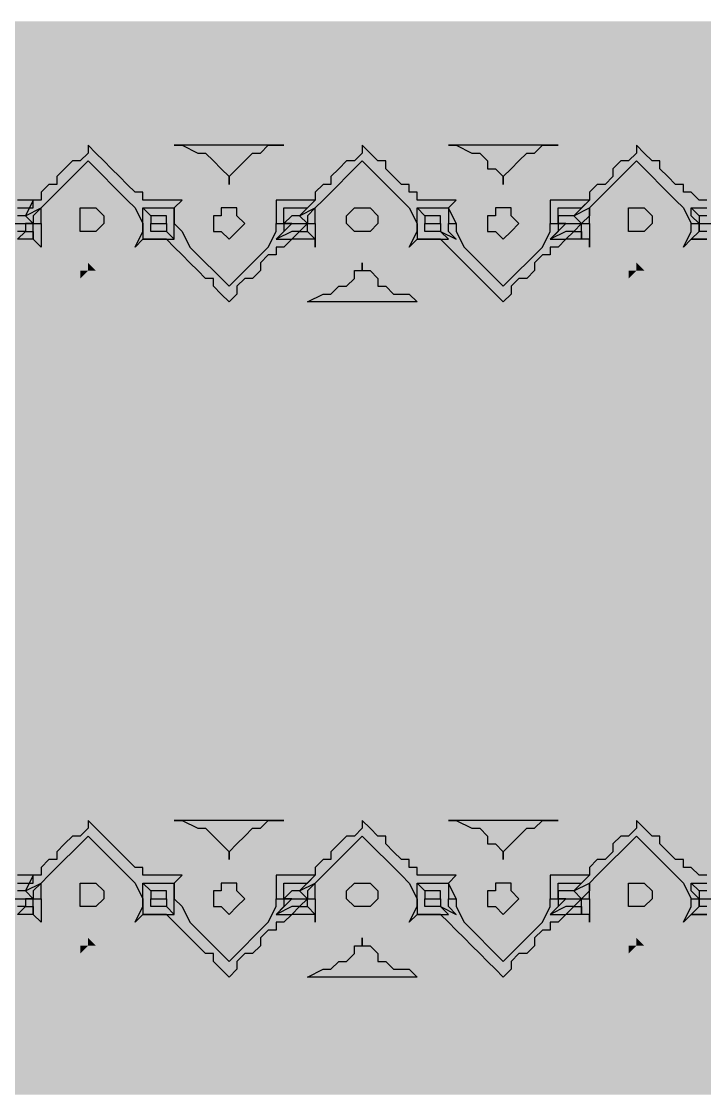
# Model space of a CAD drawing. Extents: x 11 to 612, y 7 to 1092.
# Drawn here: x 460.69 to 479.45, y 568.73 to 598.21 of the extents above; entities that cross this region are included whole.
import ezdxf

# ---------------------------------------------------------------- set-up
doc = ezdxf.new("R2010")
doc.units = 0
doc.header["$MEASUREMENT"] = 0
doc.layers.get('0').update_dxf_attribs({"linetype": 'CONTINUOUS'})
doc.layers.add('FURN', color=144, linetype='CONTINUOUS')

# ---------------------------------------------------------------- blocks, each defined once
blk = doc.blocks.new('CARPET_RECT_OK')
at = {"color": 43, "linetype": 'CONTINUOUS'}
for points in [[(-10.774, 16.472), (-10.774, 16.247), (-10.774, 16.022), (-10.999, 15.797), (-10.549, 16.022), (-10.324, 16.022), (-10.324, 16.247), (-10.324, 16.247), (-10.549, 16.247), (-10.774, 16.022), (-10.774, 16.247), (-10.774, 16.247), (-10.774, 16.247), (-10.774, 16.472)], [(-10.549, 16.472), (-10.549, 16.247), (-10.324, 16.247), (-10.324, 16.247), (-10.324, 16.247), (-10.324, 16.697)], [(8.622, 16.472), (8.622, 16.247), (8.622, 16.022), (8.397, 15.797), (8.847, 16.022), (9.072, 16.022), (9.072, 16.247), (9.072, 16.247), (8.847, 16.247), (8.622, 16.022), (8.622, 16.247), (8.622, 16.247), (8.622, 16.247), (8.622, 16.472)], [(8.847, 16.472), (8.847, 16.247), (9.072, 16.247), (9.072, 16.247), (9.072, 16.247), (9.072, 16.697)], [(-9.649, 16.472), (-9.649, 16.247), (-9.649, 16.247), (-9.423, 16.022), (-9.423, 15.797), (-9.198, 15.797), (-9.198, 15.572), (-8.973, 15.347), (-8.748, 15.122), (-8.523, 15.122), (-8.523, 14.897), (-8.298, 14.672), (-8.073, 14.447), (-8.298, 14.447), (-8.523, 14.222), (-8.523, 13.997), (-8.748, 13.772), (-8.973, 13.772), (-9.198, 13.547), (-9.198, 13.322), (-9.423, 13.097), (-9.649, 13.097), (-9.649, 12.872), (-9.649, 12.647), (-9.649, 12.647), (-9.649, 12.421), (-9.649, 12.196), (-9.649, 11.971), (-9.649, 11.971), (-9.874, 11.971), (-10.324, 11.971), (-10.324, 12.196), (-10.324, 12.196), (-10.099, 12.196), (-9.874, 12.196), (-9.874, 12.196), (-9.874, 12.196), (-9.874, 12.421), (-9.874, 12.421), (-9.874, 12.647), (-9.874, 12.872), (-9.874, 12.872), (-9.649, 13.097), (-10.099, 12.647), (-10.099, 12.647), (-10.099, 12.421), (-10.099, 12.421), (-10.099, 12.421), (-10.099, 12.196), (-10.324, 12.196), (-10.324, 12.196), (-10.324, 12.872), (-10.324, 12.872), (-10.099, 12.647), (-9.874, 13.097), (-10.099, 13.097), (-10.324, 12.872), (-10.324, 13.097), (-10.324, 13.097), (-9.874, 13.097), (-9.649, 13.322), (-8.523, 14.447), (-9.649, 15.572), (-9.874, 15.797), (-10.324, 16.022), (-10.324, 16.022), (-10.324, 16.247), (-10.099, 16.022), (-9.874, 16.022), (-10.099, 16.247), (-10.324, 16.247), (-10.324, 16.247), (-10.324, 16.697)], [(-10.099, 16.472), (-10.099, 16.247), (-9.874, 16.022), (-9.874, 16.247), (-9.874, 16.247), (-9.874, 16.472)], [(9.747, 16.472), (9.747, 16.247), (9.747, 16.247), (9.972, 16.022), (9.972, 15.797), (10.197, 15.797), (10.197, 15.572), (10.422, 15.347), (10.647, 15.122), (10.872, 15.122), (10.872, 14.897), (11.098, 14.672), (11.323, 14.447), (11.098, 14.447), (10.872, 14.222), (10.872, 13.997), (10.647, 13.772), (10.422, 13.772), (10.197, 13.547), (10.197, 13.322), (9.972, 13.097), (9.747, 13.097), (9.747, 12.872), (9.747, 12.647), (9.747, 12.647), (9.747, 12.421), (9.747, 12.196), (9.747, 11.971), (9.747, 11.971), (9.522, 11.971), (9.072, 11.971), (9.072, 12.196), (9.072, 12.196), (9.297, 12.196), (9.522, 12.196), (9.522, 12.196), (9.522, 12.196), (9.522, 12.421), (9.522, 12.421), (9.522, 12.647), (9.522, 12.872), (9.522, 12.872), (9.747, 13.097), (9.297, 12.647), (9.297, 12.647), (9.297, 12.421), (9.297, 12.421), (9.297, 12.421), (9.297, 12.196), (9.072, 12.196), (9.072, 12.196), (9.072, 12.872), (9.072, 12.872), (9.297, 12.647), (9.522, 13.097), (9.297, 13.097), (9.072, 12.872), (9.072, 13.097), (9.072, 13.097), (9.522, 13.097), (9.747, 13.322), (10.872, 14.447), (9.747, 15.572), (9.522, 15.797), (9.072, 16.022), (9.072, 16.022), (9.072, 16.247), (9.297, 16.022), (9.522, 16.022), (9.297, 16.247), (9.072, 16.247), (9.072, 16.247), (9.072, 16.697)], [(9.297, 16.472), (9.297, 16.247), (9.522, 16.022), (9.522, 16.247), (9.522, 16.247), (9.522, 16.472)], [(-9.874, -3.332), (-9.874, -3.107), (-9.874, -3.107), (-9.874, -2.882), (-9.649, -2.882), (-10.099, -3.107), (-10.099, -3.107), (-10.099, -3.332)], [(-10.324, -3.557), (-10.324, -2.882), (-10.324, -2.882), (-10.099, -3.107), (-9.874, -2.656), (-10.099, -2.882), (-10.324, -2.882), (-10.324, -2.656), (-10.324, -2.656), (-9.874, -2.656), (-9.649, -2.431), (-8.523, -1.306), (-9.649, -0.181), (-9.874, 0.044), (-10.324, 0.269), (-10.324, 0.269), (-10.324, 0.269), (-10.099, 0.269), (-9.874, 0.269), (-10.099, 0.494), (-10.324, 0.494), (-10.324, 0.494), (-10.324, 0.944), (-10.324, 0.944), (-10.099, 0.944), (-10.099, 0.944), (-10.099, 0.719), (-10.099, 0.719), (-10.099, 0.719), (-10.099, 0.494), (-9.874, 0.269), (-9.874, 0.494), (-9.874, 0.494), (-9.874, 0.719), (-9.874, 0.719), (-9.874, 0.944), (-9.874, 0.944), (-9.874, 1.169), (-9.874, 1.169), (-10.099, 1.169), (-10.324, 1.169), (-10.324, 1.169), (-10.324, 1.169), (-9.874, 1.169), (-9.649, 1.394), (-9.649, 1.169), (-9.649, 0.944), (-9.649, 0.944), (-9.649, 0.719), (-9.649, 0.494), (-9.649, 0.269), (-9.423, 0.269), (-9.423, 0.044), (-9.198, -0.181), (-9.198, -0.181), (-8.973, -0.406), (-8.748, -0.631), (-8.523, -0.856), (-8.523, -0.856), (-8.298, -1.081), (-8.073, -1.306), (-8.298, -1.306), (-8.523, -1.531), (-8.523, -1.756), (-8.748, -1.981), (-8.973, -2.206), (-9.198, -2.206), (-9.198, -2.431), (-9.423, -2.656), (-9.649, -2.656), (-9.649, -2.882), (-9.649, -3.107), (-9.649, -3.107), (-9.649, -3.332)], [(9.522, -3.332), (9.522, -3.107), (9.522, -3.107), (9.522, -2.882), (9.747, -2.882), (9.297, -3.107), (9.297, -3.107), (9.297, -3.332)], [(9.072, -3.557), (9.072, -2.882), (9.072, -2.882), (9.297, -3.107), (9.522, -2.656), (9.297, -2.882), (9.072, -2.882), (9.072, -2.656), (9.072, -2.656), (9.522, -2.656), (9.747, -2.431), (10.872, -1.306), (9.747, -0.181), (9.522, 0.044), (9.072, 0.269), (9.072, 0.269), (9.072, 0.269), (9.297, 0.269), (9.522, 0.269), (9.297, 0.494), (9.072, 0.494), (9.072, 0.494), (9.072, 0.944), (9.072, 0.944), (9.297, 0.944), (9.297, 0.944), (9.297, 0.719), (9.297, 0.719), (9.297, 0.719), (9.297, 0.494), (9.522, 0.269), (9.522, 0.494), (9.522, 0.494), (9.522, 0.719), (9.522, 0.719), (9.522, 0.944), (9.522, 0.944), (9.522, 1.169), (9.522, 1.169), (9.297, 1.169), (9.072, 1.169), (9.072, 1.169), (9.072, 1.169), (9.522, 1.169), (9.747, 1.394), (9.747, 1.169), (9.747, 0.944), (9.747, 0.944), (9.747, 0.719), (9.747, 0.494), (9.747, 0.269), (9.972, 0.269), (9.972, 0.044), (10.197, -0.181), (10.197, -0.181), (10.422, -0.406), (10.647, -0.631), (10.872, -0.856), (10.872, -0.856), (11.098, -1.081), (11.323, -1.306), (11.098, -1.306), (10.872, -1.531), (10.872, -1.756), (10.647, -1.981), (10.422, -2.206), (10.197, -2.206), (10.197, -2.431), (9.972, -2.656), (9.747, -2.656), (9.747, -2.882), (9.747, -3.107), (9.747, -3.107), (9.747, -3.332)], [(-10.324, -3.557), (-10.324, -2.882), (-10.324, -2.882), (-10.324, -3.107), (-10.549, -3.107), (-10.549, -3.107), (-10.549, -3.107), (-10.549, -3.332)], [(-10.774, -3.332), (-10.549, -3.107), (-10.549, -3.107), (-10.549, -2.882), (-10.549, -2.882), (-10.774, -2.882), (-10.549, -2.882), (-10.324, -2.882), (-10.324, -2.882), (-10.324, -2.656), (-10.549, -2.656), (-10.999, -2.656), (-10.774, -2.882), (-10.774, -2.882), (-10.774, -3.107), (-10.774, -3.332)], [(9.072, -3.557), (9.072, -2.882), (9.072, -2.882), (9.072, -3.107), (8.847, -3.107), (8.847, -3.107), (8.847, -3.107), (8.847, -3.332)], [(8.622, -3.332), (8.847, -3.107), (8.847, -3.107), (8.847, -2.882), (8.847, -2.882), (8.622, -2.882), (8.847, -2.882), (9.072, -2.882), (9.072, -2.882), (9.072, -2.656), (8.847, -2.656), (8.397, -2.656), (8.622, -2.882), (8.622, -2.882), (8.622, -3.107), (8.622, -3.332)]]:
    blk.add_lwpolyline(points, dxfattribs=at)
for points in [[(-10.324, 14.222), (-10.099, 14.222), (-9.874, 14.222), (-9.874, 14.222), (-9.874, 14.447), (-9.874, 14.672), (-9.874, 14.672), (-10.099, 14.897), (-10.324, 14.897), (-10.324, 14.897), (-10.549, 14.672), (-10.549, 14.672), (-10.549, 14.447), (-10.549, 14.222), (-10.549, 14.222), (-10.324, 14.222)], [(9.072, 14.222), (9.297, 14.222), (9.522, 14.222), (9.522, 14.222), (9.522, 14.447), (9.522, 14.672), (9.522, 14.672), (9.297, 14.897), (9.072, 14.897), (9.072, 14.897), (8.847, 14.672), (8.847, 14.672), (8.847, 14.447), (8.847, 14.222), (8.847, 14.222), (9.072, 14.222)], [(-10.324, 13.097), (-10.549, 13.097), (-10.999, 13.097), (-10.774, 13.097), (-10.774, 12.872), (-10.774, 12.647), (-10.774, 12.421), (-10.774, 12.421), (-10.999, 12.196), (-10.999, 11.971), (-11.224, 11.971), (-11.224, 11.746), (-11.449, 11.521), (-11.674, 11.521), (-11.899, 11.296), (-11.899, 11.071), (-12.124, 10.846), (-12.349, 10.846), (-12.574, 10.621), (-12.349, 10.396), (-12.124, 10.171), (-11.899, 9.946), (-11.899, 9.946), (-11.674, 9.721), (-11.449, 9.496), (-11.224, 9.271), (-11.224, 9.271), (-10.999, 9.046), (-10.999, 9.046), (-10.774, 8.821), (-10.774, 8.596), (-10.774, 8.596), (-10.774, 8.371), (-10.774, 8.146), (-10.999, 7.921), (-10.549, 8.146), (-10.324, 8.146), (-10.324, 8.146), (-10.324, 8.146), (-10.549, 8.146), (-10.774, 8.146), (-10.774, 8.146), (-10.774, 8.371), (-10.774, 8.371), (-10.774, 8.596), (-10.774, 8.596), (-10.774, 8.821), (-10.774, 8.821), (-10.774, 9.046), (-10.549, 8.821), (-10.549, 8.596), (-10.549, 8.596), (-10.549, 8.596), (-10.549, 8.371), (-10.324, 8.371), (-10.324, 8.371), (-10.324, 8.371), (-10.324, 8.821), (-10.324, 8.821), (-10.549, 8.821), (-10.774, 9.271), (-10.549, 9.046), (-10.324, 9.046), (-10.324, 9.271), (-10.324, 9.271), (-10.549, 9.271), (-10.999, 9.496), (-12.124, 10.621), (-10.999, 11.746), (-10.549, 11.971), (-10.324, 11.971), (-10.324, 11.971), (-10.324, 12.196), (-10.549, 12.196), (-10.774, 11.971), (-10.324, 12.421), (-10.324, 12.196), (-10.324, 12.196), (-10.324, 12.872), (-10.324, 12.872), (-10.324, 12.872), (-10.549, 12.647), (-10.549, 12.647), (-10.549, 12.647), (-10.549, 12.421), (-10.549, 12.421), (-10.774, 11.971), (-10.774, 12.196), (-10.774, 12.421), (-10.774, 12.421), (-10.549, 12.647), (-10.549, 12.647), (-10.549, 12.872), (-10.549, 12.872), (-10.774, 12.872), (-10.549, 12.872), (-10.324, 12.872), (-10.324, 12.872)], [(9.072, 13.097), (8.847, 13.097), (8.397, 13.097), (8.622, 13.097), (8.622, 12.872), (8.622, 12.647), (8.622, 12.421), (8.622, 12.421), (8.397, 12.196), (8.397, 11.971), (8.172, 11.971), (8.172, 11.746), (7.947, 11.521), (7.722, 11.521), (7.497, 11.296), (7.497, 11.071), (7.272, 10.846), (7.047, 10.846), (6.822, 10.621), (7.047, 10.396), (7.272, 10.171), (7.497, 9.946), (7.497, 9.946), (7.722, 9.721), (7.947, 9.496), (8.172, 9.271), (8.172, 9.271), (8.397, 9.046), (8.397, 9.046), (8.622, 8.821), (8.622, 8.596), (8.622, 8.596), (8.622, 8.371), (8.622, 8.146), (8.397, 7.921), (8.847, 8.146), (9.072, 8.146), (9.072, 8.146), (9.072, 8.146), (8.847, 8.146), (8.622, 8.146), (8.622, 8.146), (8.622, 8.371), (8.622, 8.371), (8.622, 8.596), (8.622, 8.596), (8.622, 8.821), (8.622, 8.821), (8.622, 9.046), (8.847, 8.821), (8.847, 8.596), (8.847, 8.596), (8.847, 8.596), (8.847, 8.371), (9.072, 8.371), (9.072, 8.371), (9.072, 8.371), (9.072, 8.821), (9.072, 8.821), (8.847, 8.821), (8.622, 9.271), (8.847, 9.046), (9.072, 9.046), (9.072, 9.271), (9.072, 9.271), (8.847, 9.271), (8.397, 9.496), (7.272, 10.621), (8.397, 11.746), (8.847, 11.971), (9.072, 11.971), (9.072, 11.971), (9.072, 12.196), (8.847, 12.196), (8.622, 11.971), (9.072, 12.421), (9.072, 12.196), (9.072, 12.196), (9.072, 12.872), (9.072, 12.872), (9.072, 12.872), (8.847, 12.647), (8.847, 12.647), (8.847, 12.647), (8.847, 12.421), (8.847, 12.421), (8.622, 11.971), (8.622, 12.196), (8.622, 12.421), (8.622, 12.421), (8.847, 12.647), (8.847, 12.647), (8.847, 12.872), (8.847, 12.872), (8.622, 12.872), (8.847, 12.872), (9.072, 12.872), (9.072, 12.872)], [(-8.073, 9.046), (-8.073, 9.271), (-8.298, 9.721), (-8.298, 9.946), (-8.523, 10.171), (-8.748, 10.171), (-8.748, 10.396), (-8.973, 10.621), (-9.198, 10.621), (-8.973, 10.621), (-8.748, 10.846), (-8.748, 10.846), (-8.523, 11.071), (-8.298, 11.296), (-8.298, 11.521), (-8.073, 11.746), (-8.073, 12.196)], [(11.323, 9.046), (11.323, 9.271), (11.098, 9.721), (11.098, 9.946), (10.872, 10.171), (10.647, 10.171), (10.647, 10.396), (10.422, 10.621), (10.197, 10.621), (10.422, 10.621), (10.647, 10.846), (10.647, 10.846), (10.872, 11.071), (11.098, 11.296), (11.098, 11.521), (11.323, 11.746), (11.323, 12.196)], [(-10.324, 10.171), (-10.549, 10.171), (-10.549, 10.396), (-10.549, 10.396), (-10.774, 10.621), (-10.549, 10.846), (-10.549, 10.846), (-10.549, 10.846), (-10.324, 11.071), (-10.099, 10.846), (-10.099, 10.846), (-9.874, 10.846), (-9.874, 10.621), (-9.874, 10.396), (-10.099, 10.396), (-10.099, 10.171)], [(9.072, 10.171), (8.847, 10.171), (8.847, 10.396), (8.847, 10.396), (8.622, 10.621), (8.847, 10.846), (8.847, 10.846), (8.847, 10.846), (9.072, 11.071), (9.297, 10.846), (9.297, 10.846), (9.522, 10.846), (9.522, 10.621), (9.522, 10.396), (9.297, 10.396), (9.297, 10.171)], [(-10.324, 9.271), (-9.874, 9.046), (-9.649, 9.271), (-9.649, 9.046), (-9.649, 8.821), (-9.649, 8.821), (-9.649, 8.596), (-9.649, 8.371), (-9.649, 8.146), (-9.423, 8.146), (-9.423, 7.921), (-9.198, 7.921), (-9.198, 7.696), (-8.973, 7.47), (-8.748, 7.245), (-8.523, 7.245), (-8.523, 7.02), (-8.298, 6.795), (-8.073, 6.57), (-8.298, 6.57), (-8.523, 6.345), (-8.523, 6.12), (-8.748, 5.895), (-8.973, 5.67), (-9.198, 5.67), (-9.198, 5.445), (-9.423, 5.22), (-9.649, 5.22), (-9.649, 4.995), (-9.649, 4.77), (-9.649, 4.77), (-9.649, 4.545), (-9.649, 4.32), (-9.649, 4.32), (-9.649, 4.095), (-9.874, 4.095), (-10.324, 4.095), (-10.324, 4.32), (-10.324, 4.32), (-10.099, 4.32), (-9.874, 4.32), (-9.874, 4.32), (-9.874, 4.545), (-9.874, 4.545), (-9.874, 4.545), (-9.874, 4.77), (-9.874, 4.77), (-9.874, 4.995), (-9.649, 5.22), (-10.099, 4.77), (-10.099, 4.77), (-10.099, 4.545), (-10.099, 4.545), (-10.099, 4.545), (-10.099, 4.545), (-10.324, 4.32), (-10.324, 4.32), (-10.324, 4.995), (-10.324, 4.995), (-10.099, 4.77), (-9.874, 5.22), (-10.099, 4.995), (-10.324, 4.995), (-10.324, 5.22), (-10.324, 5.22), (-9.874, 5.22), (-9.649, 5.445), (-8.523, 6.57), (-9.649, 7.696), (-9.874, 7.921), (-10.324, 8.146), (-10.324, 8.146), (-10.324, 8.146), (-10.099, 8.146), (-9.874, 8.146), (-10.099, 8.371), (-10.324, 8.371), (-10.324, 8.371), (-10.324, 8.821), (-10.324, 8.821), (-10.099, 8.821), (-10.099, 8.821), (-10.099, 8.596), (-10.099, 8.596), (-10.099, 8.596), (-10.099, 8.371), (-9.874, 8.146), (-9.874, 8.371), (-9.874, 8.371), (-9.874, 8.596), (-9.874, 8.596), (-9.874, 8.821), (-9.874, 8.821), (-9.874, 9.046), (-9.874, 9.046), (-10.099, 9.046), (-10.324, 9.046), (-10.324, 9.046)], [(9.072, 9.271), (9.522, 9.046), (9.747, 9.271), (9.747, 9.046), (9.747, 8.821), (9.747, 8.821), (9.747, 8.596), (9.747, 8.371), (9.747, 8.146), (9.972, 8.146), (9.972, 7.921), (10.197, 7.921), (10.197, 7.696), (10.422, 7.47), (10.647, 7.245), (10.872, 7.245), (10.872, 7.02), (11.098, 6.795), (11.323, 6.57), (11.098, 6.57), (10.872, 6.345), (10.872, 6.12), (10.647, 5.895), (10.422, 5.67), (10.197, 5.67), (10.197, 5.445), (9.972, 5.22), (9.747, 5.22), (9.747, 4.995), (9.747, 4.77), (9.747, 4.77), (9.747, 4.545), (9.747, 4.32), (9.747, 4.32), (9.747, 4.095), (9.522, 4.095), (9.072, 4.095), (9.072, 4.32), (9.072, 4.32), (9.297, 4.32), (9.522, 4.32), (9.522, 4.32), (9.522, 4.545), (9.522, 4.545), (9.522, 4.545), (9.522, 4.77), (9.522, 4.77), (9.522, 4.995), (9.747, 5.22), (9.297, 4.77), (9.297, 4.77), (9.297, 4.545), (9.297, 4.545), (9.297, 4.545), (9.297, 4.545), (9.072, 4.32), (9.072, 4.32), (9.072, 4.995), (9.072, 4.995), (9.297, 4.77), (9.522, 5.22), (9.297, 4.995), (9.072, 4.995), (9.072, 5.22), (9.072, 5.22), (9.522, 5.22), (9.747, 5.445), (10.872, 6.57), (9.747, 7.696), (9.522, 7.921), (9.072, 8.146), (9.072, 8.146), (9.072, 8.146), (9.297, 8.146), (9.522, 8.146), (9.297, 8.371), (9.072, 8.371), (9.072, 8.371), (9.072, 8.821), (9.072, 8.821), (9.297, 8.821), (9.297, 8.821), (9.297, 8.596), (9.297, 8.596), (9.297, 8.596), (9.297, 8.371), (9.522, 8.146), (9.522, 8.371), (9.522, 8.371), (9.522, 8.596), (9.522, 8.596), (9.522, 8.821), (9.522, 8.821), (9.522, 9.046), (9.522, 9.046), (9.297, 9.046), (9.072, 9.046), (9.072, 9.046)], [(-12.574, 4.995), (-12.349, 5.445), (-12.349, 5.67), (-12.124, 5.895), (-12.124, 6.12), (-11.899, 6.345), (-11.674, 6.345), (-11.674, 6.57), (-11.449, 6.57), (-11.674, 6.57), (-11.674, 6.795), (-11.899, 7.02), (-12.124, 7.02), (-12.124, 7.245), (-12.349, 7.47), (-12.349, 7.921), (-12.574, 8.146)], [(6.822, 4.995), (7.047, 5.445), (7.047, 5.67), (7.272, 5.895), (7.272, 6.12), (7.497, 6.345), (7.722, 6.345), (7.722, 6.57), (7.947, 6.57), (7.722, 6.57), (7.722, 6.795), (7.497, 7.02), (7.272, 7.02), (7.272, 7.245), (7.047, 7.47), (7.047, 7.921), (6.822, 8.146)], [(-10.324, 6.12), (-10.099, 6.12), (-9.874, 6.345), (-9.874, 6.345), (-9.874, 6.57), (-9.874, 6.795), (-9.874, 6.795), (-10.099, 7.02), (-10.324, 7.02), (-10.324, 7.02), (-10.549, 6.795), (-10.549, 6.795), (-10.549, 6.57), (-10.549, 6.345), (-10.549, 6.345), (-10.324, 6.12)], [(9.072, 6.12), (9.297, 6.12), (9.522, 6.345), (9.522, 6.345), (9.522, 6.57), (9.522, 6.795), (9.522, 6.795), (9.297, 7.02), (9.072, 7.02), (9.072, 7.02), (8.847, 6.795), (8.847, 6.795), (8.847, 6.57), (8.847, 6.345), (8.847, 6.345), (9.072, 6.12)], [(-10.324, 5.22), (-10.549, 5.22), (-10.999, 5.22), (-10.774, 5.22), (-10.774, 4.995), (-10.774, 4.77), (-10.774, 4.545), (-10.774, 4.545), (-10.999, 4.32), (-10.999, 4.095), (-11.224, 4.095), (-11.224, 3.87), (-11.449, 3.645), (-11.674, 3.645), (-11.899, 3.42), (-11.899, 3.195), (-12.124, 2.97), (-12.349, 2.97), (-12.574, 2.745), (-12.349, 2.52), (-12.124, 2.294), (-11.899, 2.294), (-11.899, 2.069), (-11.674, 1.844), (-11.449, 1.619), (-11.224, 1.394), (-11.224, 1.394), (-10.999, 1.169), (-10.999, 1.169), (-10.774, 0.944), (-10.774, 0.719), (-10.774, 0.494), (-10.774, 0.494), (-10.774, 0.269), (-10.999, 0.044), (-10.549, 0.269), (-10.324, 0.269), (-10.324, 0.269), (-10.324, 0.269), (-10.549, 0.269), (-10.774, 0.269), (-10.774, 0.269), (-10.774, 0.494), (-10.774, 0.494), (-10.774, 0.719), (-10.774, 0.719), (-10.774, 0.944), (-10.774, 1.169), (-10.774, 1.169), (-10.549, 0.944), (-10.549, 0.719), (-10.549, 0.719), (-10.549, 0.719), (-10.549, 0.494), (-10.324, 0.494), (-10.324, 0.494), (-10.324, 0.494), (-10.324, 0.944), (-10.324, 0.944), (-10.549, 0.944), (-10.774, 1.169), (-10.549, 1.169), (-10.324, 1.169), (-10.324, 1.169), (-10.324, 1.169), (-10.549, 1.394), (-10.999, 1.619), (-12.124, 2.745), (-10.999, 3.87), (-10.549, 4.095), (-10.324, 4.095), (-10.324, 4.095), (-10.324, 4.32), (-10.549, 4.32), (-10.774, 4.095), (-10.324, 4.545), (-10.324, 4.32), (-10.324, 4.32), (-10.324, 4.995), (-10.324, 4.995), (-10.324, 4.995), (-10.549, 4.77), (-10.549, 4.77), (-10.549, 4.77), (-10.549, 4.545), (-10.549, 4.545), (-10.774, 4.095), (-10.774, 4.32), (-10.774, 4.545), (-10.774, 4.545), (-10.549, 4.77), (-10.549, 4.77), (-10.549, 4.995), (-10.549, 4.995), (-10.774, 5.22), (-10.549, 4.995), (-10.324, 4.995), (-10.324, 4.995)], [(9.072, 5.22), (8.847, 5.22), (8.397, 5.22), (8.622, 5.22), (8.622, 4.995), (8.622, 4.77), (8.622, 4.545), (8.622, 4.545), (8.397, 4.32), (8.397, 4.095), (8.172, 4.095), (8.172, 3.87), (7.947, 3.645), (7.722, 3.645), (7.497, 3.42), (7.497, 3.195), (7.272, 2.97), (7.047, 2.97), (6.822, 2.745), (7.047, 2.52), (7.272, 2.294), (7.497, 2.294), (7.497, 2.069), (7.722, 1.844), (7.947, 1.619), (8.172, 1.394), (8.172, 1.394), (8.397, 1.169), (8.397, 1.169), (8.622, 0.944), (8.622, 0.719), (8.622, 0.494), (8.622, 0.494), (8.622, 0.269), (8.397, 0.044), (8.847, 0.269), (9.072, 0.269), (9.072, 0.269), (9.072, 0.269), (8.847, 0.269), (8.622, 0.269), (8.622, 0.269), (8.622, 0.494), (8.622, 0.494), (8.622, 0.719), (8.622, 0.719), (8.622, 0.944), (8.622, 1.169), (8.622, 1.169), (8.847, 0.944), (8.847, 0.719), (8.847, 0.719), (8.847, 0.719), (8.847, 0.494), (9.072, 0.494), (9.072, 0.494), (9.072, 0.494), (9.072, 0.944), (9.072, 0.944), (8.847, 0.944), (8.622, 1.169), (8.847, 1.169), (9.072, 1.169), (9.072, 1.169), (9.072, 1.169), (8.847, 1.394), (8.397, 1.619), (7.272, 2.745), (8.397, 3.87), (8.847, 4.095), (9.072, 4.095), (9.072, 4.095), (9.072, 4.32), (8.847, 4.32), (8.622, 4.095), (9.072, 4.545), (9.072, 4.32), (9.072, 4.32), (9.072, 4.995), (9.072, 4.995), (9.072, 4.995), (8.847, 4.77), (8.847, 4.77), (8.847, 4.77), (8.847, 4.545), (8.847, 4.545), (8.622, 4.095), (8.622, 4.32), (8.622, 4.545), (8.622, 4.545), (8.847, 4.77), (8.847, 4.77), (8.847, 4.995), (8.847, 4.995), (8.622, 5.22), (8.847, 4.995), (9.072, 4.995), (9.072, 4.995)], [(-8.073, 1.169), (-8.073, 1.394), (-8.298, 1.844), (-8.298, 2.069), (-8.523, 2.294), (-8.748, 2.52), (-8.748, 2.52), (-8.973, 2.745), (-9.198, 2.745), (-8.973, 2.745), (-8.748, 2.97), (-8.748, 2.97), (-8.523, 3.195), (-8.298, 3.42), (-8.298, 3.645), (-8.073, 3.87), (-8.073, 4.32)], [(11.323, 1.169), (11.323, 1.394), (11.098, 1.844), (11.098, 2.069), (10.872, 2.294), (10.647, 2.52), (10.647, 2.52), (10.422, 2.745), (10.197, 2.745), (10.422, 2.745), (10.647, 2.97), (10.647, 2.97), (10.872, 3.195), (11.098, 3.42), (11.098, 3.645), (11.323, 3.87), (11.323, 4.32)], [(-10.324, 2.294), (-10.549, 2.294), (-10.549, 2.52), (-10.549, 2.52), (-10.774, 2.745), (-10.549, 2.97), (-10.549, 2.97), (-10.549, 2.97), (-10.324, 3.195), (-10.099, 2.97), (-10.099, 2.97), (-9.874, 2.97), (-9.874, 2.745), (-9.874, 2.52), (-10.099, 2.52), (-10.099, 2.294)], [(9.072, 2.294), (8.847, 2.294), (8.847, 2.52), (8.847, 2.52), (8.622, 2.745), (8.847, 2.97), (8.847, 2.97), (8.847, 2.97), (9.072, 3.195), (9.297, 2.97), (9.297, 2.97), (9.522, 2.97), (9.522, 2.745), (9.522, 2.52), (9.297, 2.52), (9.297, 2.294)], [(-10.324, -1.531), (-10.099, -1.531), (-9.874, -1.531), (-9.874, -1.531), (-9.874, -1.306), (-9.874, -1.081), (-9.874, -1.081), (-10.099, -0.856), (-10.324, -0.856), (-10.324, -0.856), (-10.549, -1.081), (-10.549, -1.081), (-10.549, -1.306), (-10.549, -1.531), (-10.549, -1.531), (-10.324, -1.531)], [(9.072, -1.531), (9.297, -1.531), (9.522, -1.531), (9.522, -1.531), (9.522, -1.306), (9.522, -1.081), (9.522, -1.081), (9.297, -0.856), (9.072, -0.856), (9.072, -0.856), (8.847, -1.081), (8.847, -1.081), (8.847, -1.306), (8.847, -1.531), (8.847, -1.531), (9.072, -1.531)]]:
    blk.add_lwpolyline(points, close=True, dxfattribs=at)
at = {"color": 13, "linetype": 'CONTINUOUS'}
blk.add_solid([(-15.95, -32.587), (-15.95, 30.2), (14.881, -32.587), (14.881, 30.2)], dxfattribs=at)
at = {"color": 23, "linetype": 'CONTINUOUS'}
for points in [[(-14.374, 28.85), (-13.699, 28.4), (-13.699, -30.787)], [(-13.699, -30.787), (-14.374, -31.237), (-14.374, 28.85)], [(12.631, 28.4), (13.306, 28.85), (13.306, -31.237)], [(13.306, -31.237), (12.631, -30.787), (12.631, 28.4)]]:
    blk.add_solid(points, dxfattribs=at)
at = {"color": 43, "linetype": 'CONTINUOUS'}
for points in [[(-12.574, 16.022), (-12.349, 15.797), (-12.349, 15.347)], [(-12.574, 12.872), (-12.574, 16.022), (-12.349, 15.347)], [(6.822, 16.022), (7.047, 15.797), (7.047, 15.347)], [(6.822, 12.872), (6.822, 16.022), (7.047, 15.347)], [(-12.349, 13.547), (-12.574, 12.872), (-12.349, 15.347)], [(-12.349, 15.347), (-12.124, 15.122), (-12.124, 14.897)], [(-12.349, 13.547), (-12.349, 15.347), (-12.124, 14.897)], [(7.047, 13.547), (6.822, 12.872), (7.047, 15.347)], [(7.047, 15.347), (7.272, 15.122), (7.272, 14.897)], [(7.047, 13.547), (7.047, 15.347), (7.272, 14.897)], [(-12.124, 13.997), (-12.349, 13.547), (-12.124, 14.897)], [(-12.124, 14.897), (-11.899, 14.897), (-11.674, 14.672)], [(-11.674, 14.672), (-12.124, 13.997), (-12.124, 14.897)], [(-12.124, 14.897), (-11.674, 14.672), (-11.674, 14.672)], [(7.272, 13.997), (7.047, 13.547), (7.272, 14.897)], [(7.272, 14.897), (7.497, 14.897), (7.722, 14.672)], [(7.722, 14.672), (7.272, 13.997), (7.272, 14.897)], [(7.272, 14.897), (7.722, 14.672), (7.722, 14.672)], [(-11.674, 14.672), (-11.899, 14.222), (-12.124, 13.997)], [(-11.674, 14.672), (-11.674, 14.447), (-11.899, 14.222)], [(-11.674, 14.672), (-11.449, 14.447), (-11.674, 14.447)], [(7.722, 14.672), (7.497, 14.222), (7.272, 13.997)], [(7.722, 14.672), (7.722, 14.447), (7.497, 14.222)], [(7.722, 14.672), (7.947, 14.447), (7.722, 14.447)], [(-11.674, 14.447), (-11.674, 14.222), (-11.899, 14.222)], [(7.722, 14.447), (7.722, 14.222), (7.497, 14.222)], [(-12.124, 13.997), (-12.124, 13.772), (-12.349, 13.547)], [(7.272, 13.997), (7.272, 13.772), (7.047, 13.547)], [(-12.349, 13.547), (-12.349, 13.322), (-12.574, 12.872)], [(7.047, 13.547), (7.047, 13.322), (6.822, 12.872)], [(-12.574, 0.269), (-12.349, 0.044), (-12.349, -0.406)], [(-12.574, -2.882), (-12.574, 0.269), (-12.349, -0.406)], [(6.822, 0.269), (7.047, 0.044), (7.047, -0.406)], [(6.822, -2.882), (6.822, 0.269), (7.047, -0.406)], [(-12.349, -2.206), (-12.574, -2.882), (-12.349, -0.406)], [(-12.349, -0.406), (-12.124, -0.631), (-12.124, -0.856)], [(-12.349, -2.206), (-12.349, -0.406), (-12.124, -0.856)], [(7.047, -2.206), (6.822, -2.882), (7.047, -0.406)], [(7.047, -0.406), (7.272, -0.631), (7.272, -0.856)], [(7.047, -2.206), (7.047, -0.406), (7.272, -0.856)], [(-12.124, -1.756), (-12.349, -2.206), (-12.124, -0.856)], [(-12.124, -0.856), (-11.899, -0.856), (-11.674, -1.081)], [(-11.674, -1.081), (-12.124, -1.756), (-12.124, -0.856)], [(-12.124, -0.856), (-11.674, -1.081), (-11.674, -1.081)], [(7.272, -1.756), (7.047, -2.206), (7.272, -0.856)], [(7.272, -0.856), (7.497, -0.856), (7.722, -1.081)], [(7.722, -1.081), (7.272, -1.756), (7.272, -0.856)], [(7.272, -0.856), (7.722, -1.081), (7.722, -1.081)], [(-11.674, -1.081), (-11.899, -1.531), (-12.124, -1.756)], [(-11.674, -1.081), (-11.674, -1.306), (-11.899, -1.531)], [(-11.674, -1.081), (-11.449, -1.306), (-11.674, -1.306)], [(7.722, -1.081), (7.497, -1.531), (7.272, -1.756)], [(7.722, -1.081), (7.722, -1.306), (7.497, -1.531)], [(7.722, -1.081), (7.947, -1.306), (7.722, -1.306)], [(-11.674, -1.306), (-11.674, -1.531), (-11.899, -1.531)], [(7.722, -1.306), (7.722, -1.531), (7.497, -1.531)], [(-12.124, -1.756), (-12.124, -1.981), (-12.349, -2.206)], [(7.272, -1.756), (7.272, -1.981), (7.047, -2.206)], [(-12.349, -2.206), (-12.349, -2.431), (-12.574, -2.882)], [(7.047, -2.206), (7.047, -2.431), (6.822, -2.882)]]:
    blk.add_solid(points, dxfattribs=at)

msp = doc.modelspace()

# ---------------------------------------------------------------- block references
at = {"layer": 'FURN', "xscale": -0.9562499999956344, "yscale": 0.9562499999992724, "zscale": 0.9562499999999999, "rotation": 270}
msp.add_blockref('CARPET_RECT_OK', (463.765, 583.978), dxfattribs=at)

doc.saveas('drawing.dxf')
